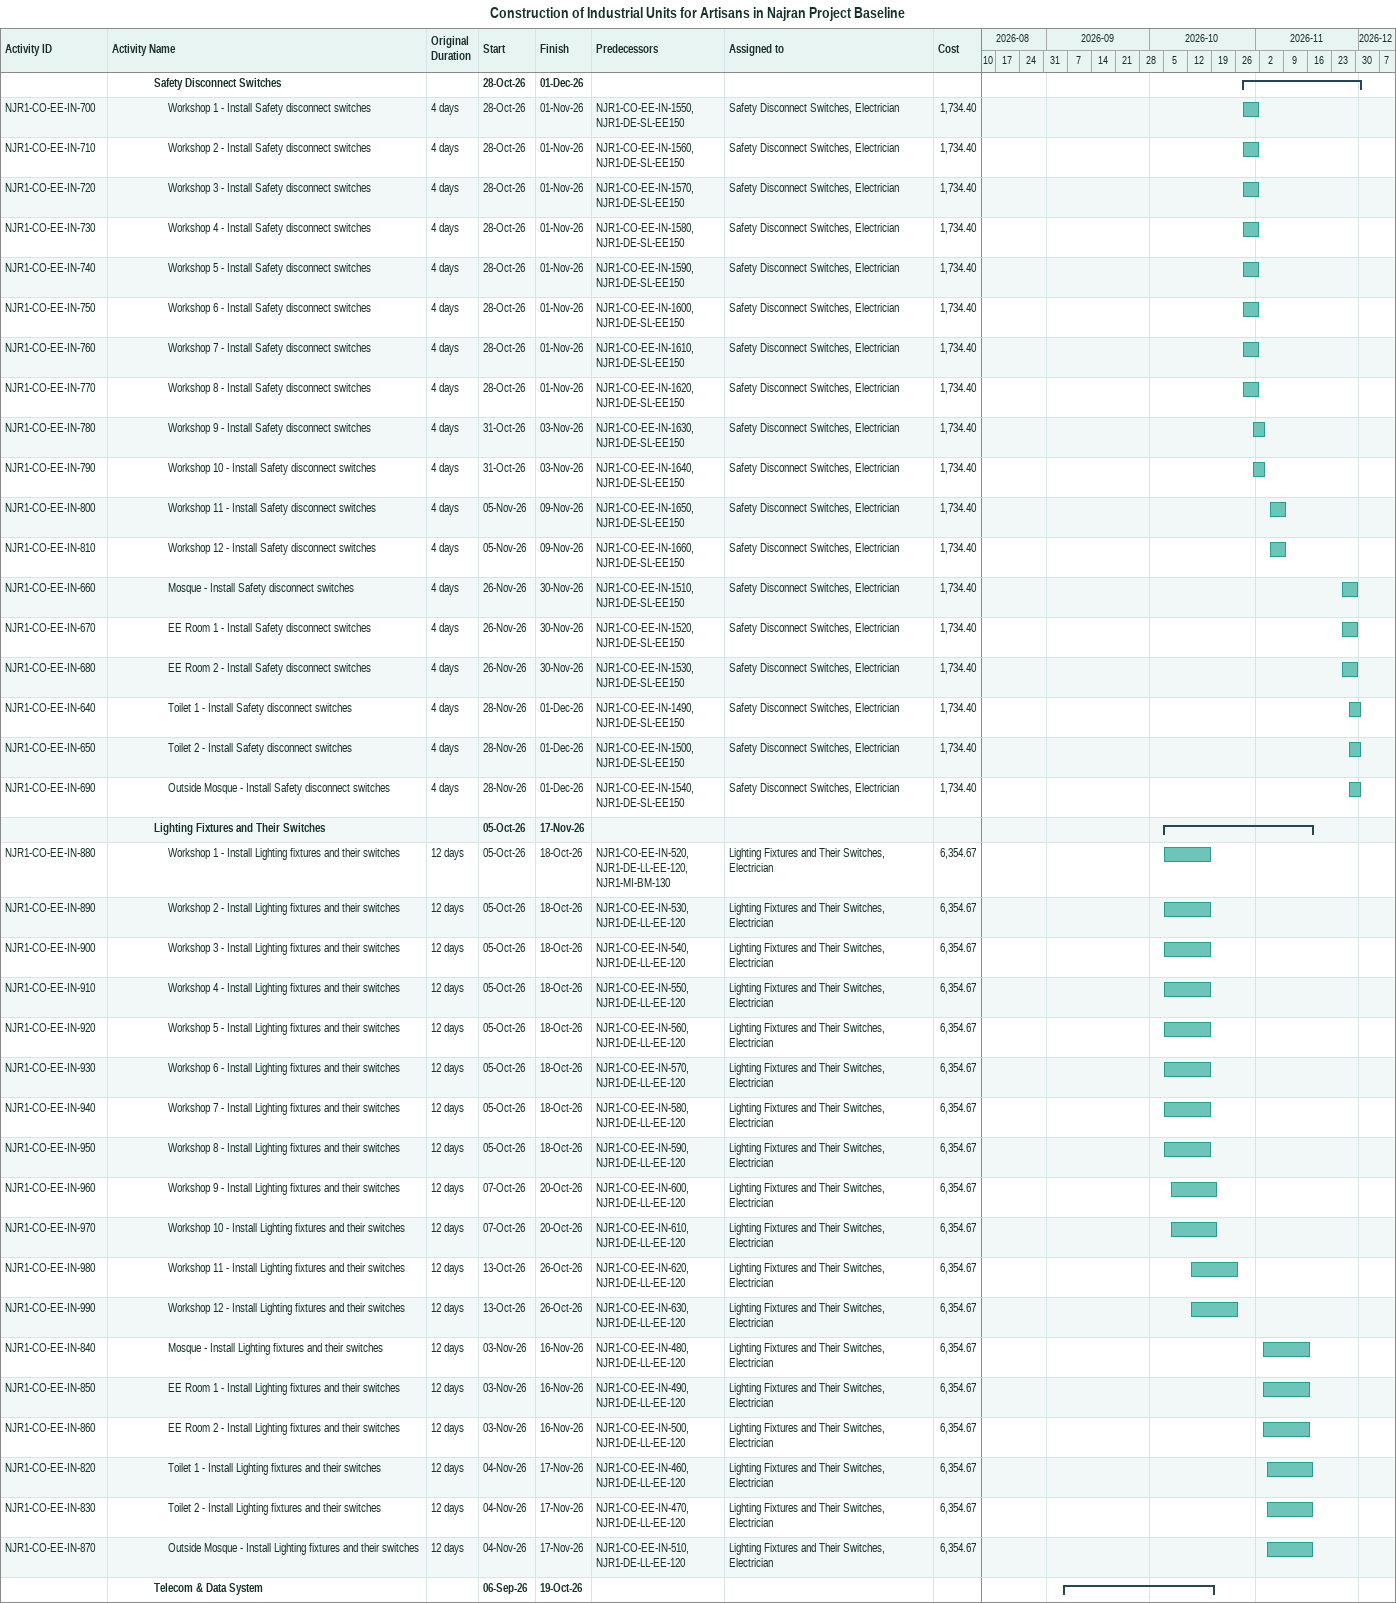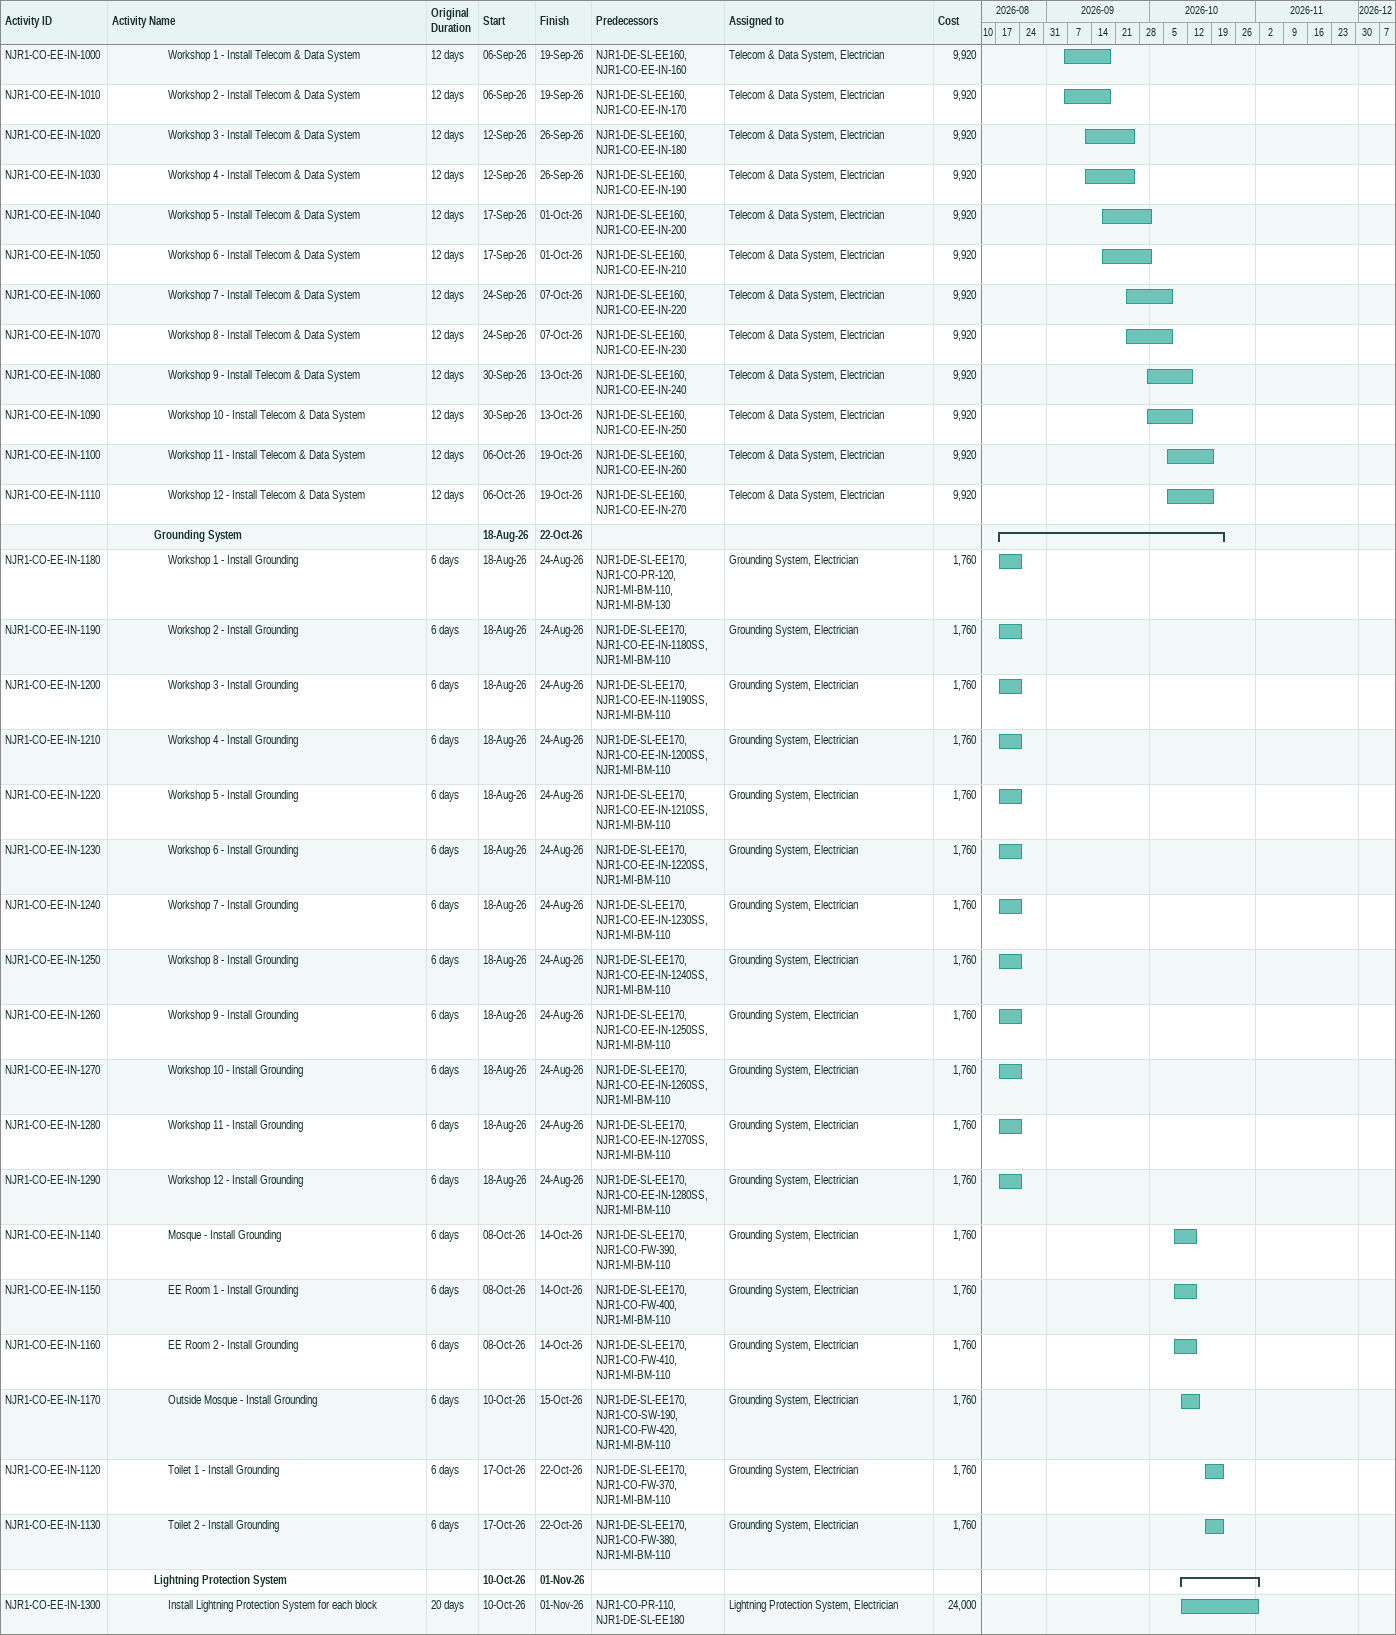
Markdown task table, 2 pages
Construction of Industrial Units for Artisans in Najran Project Baseline

| ID | Level | Task | Original duration | Start | Finish | Predecessors | Resources | Cost |
|---|---|---|---|---|---|---|---|---|
|  | 4 | **Safety Disconnect Switches** |  | 2026-10-28 | 2026-12-01 |  |  |  |
| NJR1-CO-EE-IN-700 | 5 | Workshop 1 - Install Safety disconnect switches | 4d | 2026-10-28 | 2026-11-01 | NJR1-CO-EE-IN-1550, NJR1-DE-SL-EE150 | Safety Disconnect Switches, Electrician | 1734.40 |
| NJR1-CO-EE-IN-710 | 5 | Workshop 2 - Install Safety disconnect switches | 4d | 2026-10-28 | 2026-11-01 | NJR1-CO-EE-IN-1560, NJR1-DE-SL-EE150 | Safety Disconnect Switches, Electrician | 1734.40 |
| NJR1-CO-EE-IN-720 | 5 | Workshop 3 - Install Safety disconnect switches | 4d | 2026-10-28 | 2026-11-01 | NJR1-CO-EE-IN-1570, NJR1-DE-SL-EE150 | Safety Disconnect Switches, Electrician | 1734.40 |
| NJR1-CO-EE-IN-730 | 5 | Workshop 4 - Install Safety disconnect switches | 4d | 2026-10-28 | 2026-11-01 | NJR1-CO-EE-IN-1580, NJR1-DE-SL-EE150 | Safety Disconnect Switches, Electrician | 1734.40 |
| NJR1-CO-EE-IN-740 | 5 | Workshop 5 - Install Safety disconnect switches | 4d | 2026-10-28 | 2026-11-01 | NJR1-CO-EE-IN-1590, NJR1-DE-SL-EE150 | Safety Disconnect Switches, Electrician | 1734.40 |
| NJR1-CO-EE-IN-750 | 5 | Workshop 6 - Install Safety disconnect switches | 4d | 2026-10-28 | 2026-11-01 | NJR1-CO-EE-IN-1600, NJR1-DE-SL-EE150 | Safety Disconnect Switches, Electrician | 1734.40 |
| NJR1-CO-EE-IN-760 | 5 | Workshop 7 - Install Safety disconnect switches | 4d | 2026-10-28 | 2026-11-01 | NJR1-CO-EE-IN-1610, NJR1-DE-SL-EE150 | Safety Disconnect Switches, Electrician | 1734.40 |
| NJR1-CO-EE-IN-770 | 5 | Workshop 8 - Install Safety disconnect switches | 4d | 2026-10-28 | 2026-11-01 | NJR1-CO-EE-IN-1620, NJR1-DE-SL-EE150 | Safety Disconnect Switches, Electrician | 1734.40 |
| NJR1-CO-EE-IN-780 | 5 | Workshop 9 - Install Safety disconnect switches | 4d | 2026-10-31 | 2026-11-03 | NJR1-CO-EE-IN-1630, NJR1-DE-SL-EE150 | Safety Disconnect Switches, Electrician | 1734.40 |
| NJR1-CO-EE-IN-790 | 5 | Workshop 10 - Install Safety disconnect switches | 4d | 2026-10-31 | 2026-11-03 | NJR1-CO-EE-IN-1640, NJR1-DE-SL-EE150 | Safety Disconnect Switches, Electrician | 1734.40 |
| NJR1-CO-EE-IN-800 | 5 | Workshop 11 - Install Safety disconnect switches | 4d | 2026-11-05 | 2026-11-09 | NJR1-CO-EE-IN-1650, NJR1-DE-SL-EE150 | Safety Disconnect Switches, Electrician | 1734.40 |
| NJR1-CO-EE-IN-810 | 5 | Workshop 12 - Install Safety disconnect switches | 4d | 2026-11-05 | 2026-11-09 | NJR1-CO-EE-IN-1660, NJR1-DE-SL-EE150 | Safety Disconnect Switches, Electrician | 1734.40 |
| NJR1-CO-EE-IN-660 | 5 | Mosque - Install Safety disconnect switches | 4d | 2026-11-26 | 2026-11-30 | NJR1-CO-EE-IN-1510, NJR1-DE-SL-EE150 | Safety Disconnect Switches, Electrician | 1734.40 |
| NJR1-CO-EE-IN-670 | 5 | EE Room 1 - Install Safety disconnect switches | 4d | 2026-11-26 | 2026-11-30 | NJR1-CO-EE-IN-1520, NJR1-DE-SL-EE150 | Safety Disconnect Switches, Electrician | 1734.40 |
| NJR1-CO-EE-IN-680 | 5 | EE Room 2 - Install Safety disconnect switches | 4d | 2026-11-26 | 2026-11-30 | NJR1-CO-EE-IN-1530, NJR1-DE-SL-EE150 | Safety Disconnect Switches, Electrician | 1734.40 |
| NJR1-CO-EE-IN-640 | 5 | Toilet 1 - Install Safety disconnect switches | 4d | 2026-11-28 | 2026-12-01 | NJR1-CO-EE-IN-1490, NJR1-DE-SL-EE150 | Safety Disconnect Switches, Electrician | 1734.40 |
| NJR1-CO-EE-IN-650 | 5 | Toilet 2 - Install Safety disconnect switches | 4d | 2026-11-28 | 2026-12-01 | NJR1-CO-EE-IN-1500, NJR1-DE-SL-EE150 | Safety Disconnect Switches, Electrician | 1734.40 |
| NJR1-CO-EE-IN-690 | 5 | Outside Mosque - Install Safety disconnect switches | 4d | 2026-11-28 | 2026-12-01 | NJR1-CO-EE-IN-1540, NJR1-DE-SL-EE150 | Safety Disconnect Switches, Electrician | 1734.40 |
|  | 4 | **Lighting Fixtures and Their Switches** |  | 2026-10-05 | 2026-11-17 |  |  |  |
| NJR1-CO-EE-IN-880 | 5 | Workshop 1 - Install Lighting fixtures and their switches | 12d | 2026-10-05 | 2026-10-18 | NJR1-CO-EE-IN-520, NJR1-DE-LL-EE-120, NJR1-MI-BM-130 | Lighting Fixtures and Their Switches, Electrician | 6354.67 |
| NJR1-CO-EE-IN-890 | 5 | Workshop 2 - Install Lighting fixtures and their switches | 12d | 2026-10-05 | 2026-10-18 | NJR1-CO-EE-IN-530, NJR1-DE-LL-EE-120 | Lighting Fixtures and Their Switches, Electrician | 6354.67 |
| NJR1-CO-EE-IN-900 | 5 | Workshop 3 - Install Lighting fixtures and their switches | 12d | 2026-10-05 | 2026-10-18 | NJR1-CO-EE-IN-540, NJR1-DE-LL-EE-120 | Lighting Fixtures and Their Switches, Electrician | 6354.67 |
| NJR1-CO-EE-IN-910 | 5 | Workshop 4 - Install Lighting fixtures and their switches | 12d | 2026-10-05 | 2026-10-18 | NJR1-CO-EE-IN-550, NJR1-DE-LL-EE-120 | Lighting Fixtures and Their Switches, Electrician | 6354.67 |
| NJR1-CO-EE-IN-920 | 5 | Workshop 5 - Install Lighting fixtures and their switches | 12d | 2026-10-05 | 2026-10-18 | NJR1-CO-EE-IN-560, NJR1-DE-LL-EE-120 | Lighting Fixtures and Their Switches, Electrician | 6354.67 |
| NJR1-CO-EE-IN-930 | 5 | Workshop 6 - Install Lighting fixtures and their switches | 12d | 2026-10-05 | 2026-10-18 | NJR1-CO-EE-IN-570, NJR1-DE-LL-EE-120 | Lighting Fixtures and Their Switches, Electrician | 6354.67 |
| NJR1-CO-EE-IN-940 | 5 | Workshop 7 - Install Lighting fixtures and their switches | 12d | 2026-10-05 | 2026-10-18 | NJR1-CO-EE-IN-580, NJR1-DE-LL-EE-120 | Lighting Fixtures and Their Switches, Electrician | 6354.67 |
| NJR1-CO-EE-IN-950 | 5 | Workshop 8 - Install Lighting fixtures and their switches | 12d | 2026-10-05 | 2026-10-18 | NJR1-CO-EE-IN-590, NJR1-DE-LL-EE-120 | Lighting Fixtures and Their Switches, Electrician | 6354.67 |
| NJR1-CO-EE-IN-960 | 5 | Workshop 9 - Install Lighting fixtures and their switches | 12d | 2026-10-07 | 2026-10-20 | NJR1-CO-EE-IN-600, NJR1-DE-LL-EE-120 | Lighting Fixtures and Their Switches, Electrician | 6354.67 |
| NJR1-CO-EE-IN-970 | 5 | Workshop 10 - Install Lighting fixtures and their switches | 12d | 2026-10-07 | 2026-10-20 | NJR1-CO-EE-IN-610, NJR1-DE-LL-EE-120 | Lighting Fixtures and Their Switches, Electrician | 6354.67 |
| NJR1-CO-EE-IN-980 | 5 | Workshop 11 - Install Lighting fixtures and their switches | 12d | 2026-10-13 | 2026-10-26 | NJR1-CO-EE-IN-620, NJR1-DE-LL-EE-120 | Lighting Fixtures and Their Switches, Electrician | 6354.67 |
| NJR1-CO-EE-IN-990 | 5 | Workshop 12 - Install Lighting fixtures and their switches | 12d | 2026-10-13 | 2026-10-26 | NJR1-CO-EE-IN-630, NJR1-DE-LL-EE-120 | Lighting Fixtures and Their Switches, Electrician | 6354.67 |
| NJR1-CO-EE-IN-840 | 5 | Mosque - Install Lighting fixtures and their switches | 12d | 2026-11-03 | 2026-11-16 | NJR1-CO-EE-IN-480, NJR1-DE-LL-EE-120 | Lighting Fixtures and Their Switches, Electrician | 6354.67 |
| NJR1-CO-EE-IN-850 | 5 | EE Room 1 - Install Lighting fixtures and their switches | 12d | 2026-11-03 | 2026-11-16 | NJR1-CO-EE-IN-490, NJR1-DE-LL-EE-120 | Lighting Fixtures and Their Switches, Electrician | 6354.67 |
| NJR1-CO-EE-IN-860 | 5 | EE Room 2 - Install Lighting fixtures and their switches | 12d | 2026-11-03 | 2026-11-16 | NJR1-CO-EE-IN-500, NJR1-DE-LL-EE-120 | Lighting Fixtures and Their Switches, Electrician | 6354.67 |
| NJR1-CO-EE-IN-820 | 5 | Toilet 1 - Install Lighting fixtures and their switches | 12d | 2026-11-04 | 2026-11-17 | NJR1-CO-EE-IN-460, NJR1-DE-LL-EE-120 | Lighting Fixtures and Their Switches, Electrician | 6354.67 |
| NJR1-CO-EE-IN-830 | 5 | Toilet 2 - Install Lighting fixtures and their switches | 12d | 2026-11-04 | 2026-11-17 | NJR1-CO-EE-IN-470, NJR1-DE-LL-EE-120 | Lighting Fixtures and Their Switches, Electrician | 6354.67 |
| NJR1-CO-EE-IN-870 | 5 | Outside Mosque - Install Lighting fixtures and their switches | 12d | 2026-11-04 | 2026-11-17 | NJR1-CO-EE-IN-510, NJR1-DE-LL-EE-120 | Lighting Fixtures and Their Switches, Electrician | 6354.67 |
|  | 4 | **Telecom & Data System** |  | 2026-09-06 | 2026-10-19 |  |  |  |
| NJR1-CO-EE-IN-1000 | 5 | Workshop 1 - Install Telecom & Data System | 12d | 2026-09-06 | 2026-09-19 | NJR1-DE-SL-EE160, NJR1-CO-EE-IN-160 | Telecom & Data System, Electrician | 9920 |
| NJR1-CO-EE-IN-1010 | 5 | Workshop 2 - Install Telecom & Data System | 12d | 2026-09-06 | 2026-09-19 | NJR1-DE-SL-EE160, NJR1-CO-EE-IN-170 | Telecom & Data System, Electrician | 9920 |
| NJR1-CO-EE-IN-1020 | 5 | Workshop 3 - Install Telecom & Data System | 12d | 2026-09-12 | 2026-09-26 | NJR1-DE-SL-EE160, NJR1-CO-EE-IN-180 | Telecom & Data System, Electrician | 9920 |
| NJR1-CO-EE-IN-1030 | 5 | Workshop 4 - Install Telecom & Data System | 12d | 2026-09-12 | 2026-09-26 | NJR1-DE-SL-EE160, NJR1-CO-EE-IN-190 | Telecom & Data System, Electrician | 9920 |
| NJR1-CO-EE-IN-1040 | 5 | Workshop 5 - Install Telecom & Data System | 12d | 2026-09-17 | 2026-10-01 | NJR1-DE-SL-EE160, NJR1-CO-EE-IN-200 | Telecom & Data System, Electrician | 9920 |
| NJR1-CO-EE-IN-1050 | 5 | Workshop 6 - Install Telecom & Data System | 12d | 2026-09-17 | 2026-10-01 | NJR1-DE-SL-EE160, NJR1-CO-EE-IN-210 | Telecom & Data System, Electrician | 9920 |
| NJR1-CO-EE-IN-1060 | 5 | Workshop 7 - Install Telecom & Data System | 12d | 2026-09-24 | 2026-10-07 | NJR1-DE-SL-EE160, NJR1-CO-EE-IN-220 | Telecom & Data System, Electrician | 9920 |
| NJR1-CO-EE-IN-1070 | 5 | Workshop 8 - Install Telecom & Data System | 12d | 2026-09-24 | 2026-10-07 | NJR1-DE-SL-EE160, NJR1-CO-EE-IN-230 | Telecom & Data System, Electrician | 9920 |
| NJR1-CO-EE-IN-1080 | 5 | Workshop 9 - Install Telecom & Data System | 12d | 2026-09-30 | 2026-10-13 | NJR1-DE-SL-EE160, NJR1-CO-EE-IN-240 | Telecom & Data System, Electrician | 9920 |
| NJR1-CO-EE-IN-1090 | 5 | Workshop 10 - Install Telecom & Data System | 12d | 2026-09-30 | 2026-10-13 | NJR1-DE-SL-EE160, NJR1-CO-EE-IN-250 | Telecom & Data System, Electrician | 9920 |
| NJR1-CO-EE-IN-1100 | 5 | Workshop 11 - Install Telecom & Data System | 12d | 2026-10-06 | 2026-10-19 | NJR1-DE-SL-EE160, NJR1-CO-EE-IN-260 | Telecom & Data System, Electrician | 9920 |
| NJR1-CO-EE-IN-1110 | 5 | Workshop 12 - Install Telecom & Data System | 12d | 2026-10-06 | 2026-10-19 | NJR1-DE-SL-EE160, NJR1-CO-EE-IN-270 | Telecom & Data System, Electrician | 9920 |
|  | 4 | **Grounding System** |  | 2026-08-18 | 2026-10-22 |  |  |  |
| NJR1-CO-EE-IN-1180 | 5 | Workshop 1 - Install Grounding | 6d | 2026-08-18 | 2026-08-24 | NJR1-DE-SL-EE170, NJR1-CO-PR-120, NJR1-MI-BM-110, NJR1-MI-BM-130 | Grounding System, Electrician | 1760 |
| NJR1-CO-EE-IN-1190 | 5 | Workshop 2 - Install Grounding | 6d | 2026-08-18 | 2026-08-24 | NJR1-DE-SL-EE170, NJR1-CO-EE-IN-1180SS, NJR1-MI-BM-110 | Grounding System, Electrician | 1760 |
| NJR1-CO-EE-IN-1200 | 5 | Workshop 3 - Install Grounding | 6d | 2026-08-18 | 2026-08-24 | NJR1-DE-SL-EE170, NJR1-CO-EE-IN-1190SS, NJR1-MI-BM-110 | Grounding System, Electrician | 1760 |
| NJR1-CO-EE-IN-1210 | 5 | Workshop 4 - Install Grounding | 6d | 2026-08-18 | 2026-08-24 | NJR1-DE-SL-EE170, NJR1-CO-EE-IN-1200SS, NJR1-MI-BM-110 | Grounding System, Electrician | 1760 |
| NJR1-CO-EE-IN-1220 | 5 | Workshop 5 - Install Grounding | 6d | 2026-08-18 | 2026-08-24 | NJR1-DE-SL-EE170, NJR1-CO-EE-IN-1210SS, NJR1-MI-BM-110 | Grounding System, Electrician | 1760 |
| NJR1-CO-EE-IN-1230 | 5 | Workshop 6 - Install Grounding | 6d | 2026-08-18 | 2026-08-24 | NJR1-DE-SL-EE170, NJR1-CO-EE-IN-1220SS, NJR1-MI-BM-110 | Grounding System, Electrician | 1760 |
| NJR1-CO-EE-IN-1240 | 5 | Workshop 7 - Install Grounding | 6d | 2026-08-18 | 2026-08-24 | NJR1-DE-SL-EE170, NJR1-CO-EE-IN-1230SS, NJR1-MI-BM-110 | Grounding System, Electrician | 1760 |
| NJR1-CO-EE-IN-1250 | 5 | Workshop 8 - Install Grounding | 6d | 2026-08-18 | 2026-08-24 | NJR1-DE-SL-EE170, NJR1-CO-EE-IN-1240SS, NJR1-MI-BM-110 | Grounding System, Electrician | 1760 |
| NJR1-CO-EE-IN-1260 | 5 | Workshop 9 - Install Grounding | 6d | 2026-08-18 | 2026-08-24 | NJR1-DE-SL-EE170, NJR1-CO-EE-IN-1250SS, NJR1-MI-BM-110 | Grounding System, Electrician | 1760 |
| NJR1-CO-EE-IN-1270 | 5 | Workshop 10 - Install Grounding | 6d | 2026-08-18 | 2026-08-24 | NJR1-DE-SL-EE170, NJR1-CO-EE-IN-1260SS, NJR1-MI-BM-110 | Grounding System, Electrician | 1760 |
| NJR1-CO-EE-IN-1280 | 5 | Workshop 11 - Install Grounding | 6d | 2026-08-18 | 2026-08-24 | NJR1-DE-SL-EE170, NJR1-CO-EE-IN-1270SS, NJR1-MI-BM-110 | Grounding System, Electrician | 1760 |
| NJR1-CO-EE-IN-1290 | 5 | Workshop 12 - Install Grounding | 6d | 2026-08-18 | 2026-08-24 | NJR1-DE-SL-EE170, NJR1-CO-EE-IN-1280SS, NJR1-MI-BM-110 | Grounding System, Electrician | 1760 |
| NJR1-CO-EE-IN-1140 | 5 | Mosque - Install Grounding | 6d | 2026-10-08 | 2026-10-14 | NJR1-DE-SL-EE170, NJR1-CO-FW-390, NJR1-MI-BM-110 | Grounding System, Electrician | 1760 |
| NJR1-CO-EE-IN-1150 | 5 | EE Room 1 - Install Grounding | 6d | 2026-10-08 | 2026-10-14 | NJR1-DE-SL-EE170, NJR1-CO-FW-400, NJR1-MI-BM-110 | Grounding System, Electrician | 1760 |
| NJR1-CO-EE-IN-1160 | 5 | EE Room 2 - Install Grounding | 6d | 2026-10-08 | 2026-10-14 | NJR1-DE-SL-EE170, NJR1-CO-FW-410, NJR1-MI-BM-110 | Grounding System, Electrician | 1760 |
| NJR1-CO-EE-IN-1170 | 5 | Outside Mosque - Install Grounding | 6d | 2026-10-10 | 2026-10-15 | NJR1-DE-SL-EE170, NJR1-CO-SW-190, NJR1-CO-FW-420, NJR1-MI-BM-110 | Grounding System, Electrician | 1760 |
| NJR1-CO-EE-IN-1120 | 5 | Toilet 1 - Install Grounding | 6d | 2026-10-17 | 2026-10-22 | NJR1-DE-SL-EE170, NJR1-CO-FW-370, NJR1-MI-BM-110 | Grounding System, Electrician | 1760 |
| NJR1-CO-EE-IN-1130 | 5 | Toilet 2 - Install Grounding | 6d | 2026-10-17 | 2026-10-22 | NJR1-DE-SL-EE170, NJR1-CO-FW-380, NJR1-MI-BM-110 | Grounding System, Electrician | 1760 |
|  | 4 | **Lightning Protection System** |  | 2026-10-10 | 2026-11-01 |  |  |  |
| NJR1-CO-EE-IN-1300 | 5 | Install Lightning Protection System for each block | 20d | 2026-10-10 | 2026-11-01 | NJR1-CO-PR-110, NJR1-DE-SL-EE180 | Lightning Protection System, Electrician | 24000 |
